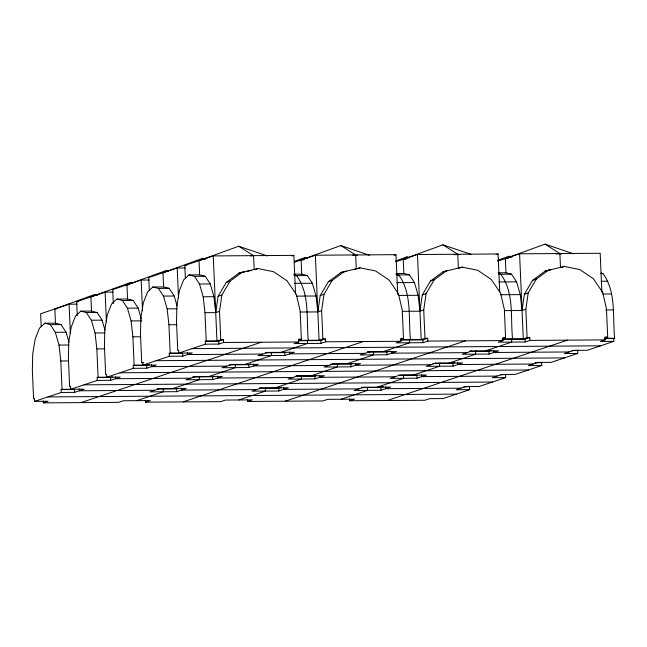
<?xml version="1.0" encoding="UTF-8"?>
<svg xmlns="http://www.w3.org/2000/svg" width="647" height="647" viewBox="0 0 647 647"><rect width="100%" height="100%" fill="white"/><g stroke="black" fill="none" stroke-linecap="round" stroke-linejoin="round"><path stroke-width="0.97" d="M218.088 296.318L215.726 312.606L204.978 312.679L203.19 296.771L199.502 284.017L194.48 276.342L188.9 274.926L183.594 279.989L179.381 290.754L176.898 305.578L176.526 322.214L177.763 350.553L178.709 350.237L178.839 353.076L205.39 344.18L218.832 344.083L223.571 342.498L298.809 341.98L298.688 339.149L301.373 339.125L300.135 310.786L296.358 294.539L287.017 280.798L273.535 271.675L257.975 268.545L238.897 273.155L226.224 282.464L218.088 296.318L221.881 295.048L230.017 281.194L242.69 271.886M205.39 344.18L205.269 341.341L206.215 341.026L216.963 340.953L220.764 339.683L219.519 311.336L221.881 295.048M400.63 339.384L403.477 338.43L402.24 310.083L398.463 293.835L389.122 280.102L375.648 270.98L360.08 267.842L341.001 272.46L328.328 281.76L320.192 295.614L317.839 311.911L300.248 312.032M298.558 340.395L319.076 340.249L322.869 338.979L321.632 310.641L323.985 294.345L332.121 280.491L344.794 271.19M502.743 338.68L505.59 337.734L504.353 309.387L500.576 293.14L491.235 279.407L477.753 270.276L462.184 267.146L443.114 271.756L430.441 281.065L422.305 294.919L419.943 311.207L402.353 311.328M400.663 339.691L421.181 339.554L424.974 338.284L423.736 309.937L426.098 293.649L434.234 279.795L446.907 270.486M604.848 337.985L607.695 337.03L606.457 308.692L602.681 292.436L593.339 278.703L579.866 269.581L564.297 266.451L545.219 271.061L532.546 280.369L524.41 294.215L522.056 310.511L504.466 310.633M502.768 338.996L523.294 338.858L527.087 337.58L525.849 309.242L528.203 292.945L536.339 279.092L549.012 269.791M68.97 342.255L66.075 332.234L61.053 324.559L55.472 323.144L44.724 323.225L39.418 328.28L35.205 339.044L32.722 353.869L32.35 370.505L33.587 398.851L34.534 398.528L34.663 401.366L48.096 401.269L43.349 402.863L43.268 400.97M105.016 330.18L102.121 320.16L97.099 312.485L91.51 311.078L80.762 311.15L75.464 316.205L71.251 326.97L68.768 341.794L68.396 358.43L69.633 386.777L70.58 386.453L70.701 389.292L97.26 380.396L110.694 380.307L120.18 377.128L106.747 377.217L106.626 374.387L105.671 374.702L104.434 346.355L104.814 329.727L107.289 314.895L111.502 304.139L116.808 299.076L127.556 299.003L133.145 300.418L138.159 308.085L141.321 319.02M177.1 306.039L174.205 296.011L169.19 288.344L163.602 286.928L152.854 287.001L147.548 292.064L143.335 302.828L140.852 317.653L140.48 334.281L141.717 362.627L143.674 362.619M55.472 323.144L54.849 308.975L94.535 294.531L97.39 295.493M132.481 283.103L130.581 282.456L90.895 296.9L91.51 311.078M127.556 299.003L126.941 284.834L166.627 270.381L168.527 271.028M205.528 259.277L202.673 258.307L162.979 272.759L163.602 286.928M267.268 255.929L238.711 246.24L199.025 260.684L199.648 274.854L205.228 276.269L210.251 283.936L213.939 296.698L215.726 312.606L219.519 311.336M294.385 261.396L304.777 257.611L307.632 258.582M321.632 310.641L317.839 311.911L316.043 296.002L312.355 283.24L307.341 275.573L301.753 274.158L301.13 259.989L340.823 245.537L369.372 255.233M395.543 261.04L406.882 256.908L408.791 257.555M423.736 309.937L419.943 311.207L418.148 295.299L414.468 282.545L409.446 274.87L403.857 273.455L403.243 259.285L442.928 244.841L471.477 254.53M497.656 260.337L508.995 256.212L511.85 257.183M525.849 309.242L522.056 310.511L520.261 294.603L516.573 281.841L511.559 274.174L505.97 272.759L505.347 258.59L545.033 244.137L573.59 253.834M77.139 304.155L69.075 304.211L40.624 313.738L41.19 326.67M77.276 315.59L76.669 301.672L105.121 292.137L113.185 292.08M149.231 280.005L141.167 280.062L112.707 289.597L113.322 303.516M185.268 267.939L177.213 267.987L148.753 277.523L149.32 290.454M185.365 278.38L184.799 265.448L213.251 255.921L293.867 255.371L295.558 294.15M291.967 256.002L293.867 255.371M255.128 269.5L257.975 268.545M226.224 282.464L230.017 281.194M294.498 262.213L315.364 255.217L395.972 254.667L397.711 294.45M394.08 255.306L395.972 254.667M357.233 268.796L360.08 267.842M328.328 281.76L332.121 280.491M395.657 261.825L417.469 254.522L498.085 253.972L499.735 291.765M320.192 295.614L323.985 294.345M61.222 392.47L61.093 389.631L62.039 389.316L84.142 389.203L74.656 392.373L61.222 392.47L34.663 401.366M97.26 380.396L97.139 377.565L98.085 377.241L108.833 377.169M133.306 368.321L133.185 365.49L134.131 365.167L156.226 365.054L146.74 368.232L133.306 368.321L106.747 377.217M141.717 362.627L142.663 362.312L142.793 365.143L169.352 356.246L182.786 356.157L192.272 352.979L170.177 353.1L169.223 353.416L169.352 356.246M144.879 365.094L146.772 364.463M97.139 377.565L110.572 377.468L112.473 376.837M133.185 365.49L146.618 365.393L149.465 364.447M205.269 341.341L218.702 341.252L223.45 339.659L223.571 342.498M496.184 254.603L498.085 253.972M459.346 268.101L462.184 267.146M430.441 281.065L434.234 279.795M497.761 261.129L519.581 253.818L600.19 253.268L601.88 292.056M80.972 402.604L261.194 342.239M422.305 294.919L426.098 293.649M298.526 340.079L301.373 339.125M159.372 388.685L149.894 391.864L176.76 391.678L186.247 388.499L157.31 388.661M231.464 364.536L221.978 367.714L248.852 367.528L258.331 364.358L231.351 364.504M267.51 352.469L258.024 355.64L284.89 355.462L294.377 352.283L265.44 352.445M298.809 341.98L294.07 343.573L320.936 343.387L325.676 341.794L400.914 341.284L400.792 338.446L403.477 338.43M164.152 388.621L163.206 388.936L163.327 391.767L136.768 400.663M200.198 376.546L199.244 376.861L199.373 379.7L172.814 388.596M236.236 364.471L235.29 364.787L235.411 367.625L208.852 376.522M272.282 352.397L271.336 352.72L271.457 355.551L244.898 364.447M280.944 352.372L307.503 343.476L307.382 340.645L308.328 340.33C306.136 318.89 310.172 294.086 296.593 275.646L293.795 274.935M192.531 376.91L212.685 376.772L214.578 376.133M229.531 364.827L248.723 364.698L250.624 364.059M298.744 340.702L320.815 340.548L325.554 338.963L325.676 341.794M145.381 400.275L145.462 402.159L150.201 400.574L123.334 400.76L118.587 402.345L43.349 402.863M212.806 379.603L222.293 376.425L195.418 376.611L185.932 379.789L212.806 379.603L212.685 376.772M561.45 267.397L564.297 266.451M532.546 280.369L536.339 279.092M183.077 401.9L363.299 341.543M524.41 294.215L528.203 292.945M261.485 387.982L251.998 391.16L278.873 390.982L288.352 387.804L259.423 387.965M333.569 363.84L324.09 367.019L350.957 366.833L360.444 363.654L332.485 363.816M369.615 351.766L360.128 354.944L387.003 354.758L396.49 351.58L367.553 351.75M400.914 341.284L396.174 342.87L423.041 342.684L427.788 341.098L503.026 340.581L502.897 337.75L505.59 337.734M266.257 387.917L265.31 388.232L265.432 391.071L238.872 399.967M302.303 375.842L301.356 376.166L301.478 378.996L274.918 387.893M338.349 363.776L337.394 364.091L337.524 366.922L310.964 375.818M374.387 351.701L373.44 352.017L373.562 354.855L347.01 363.751M383.048 351.677L409.608 342.781L409.486 339.942L410.433 339.626C408.249 318.195 412.285 293.382 398.698 274.943L395.907 274.239M277.005 387.844L278.906 387.213M259.552 388.273L278.744 388.143L281.591 387.189M295.598 376.206L314.79 376.069L316.69 375.438M330.682 364.14L350.836 364.002L352.728 363.363M367.682 352.057L386.874 351.928L389.72 350.973M400.849 340.007L422.92 339.853L427.667 338.268L427.788 341.098M247.486 399.571L247.566 401.463L252.314 399.87L225.439 400.056L220.7 401.65L145.462 402.159M314.911 378.907L324.398 375.729L297.531 375.915L288.044 379.093L314.911 378.907L314.79 376.069M285.19 401.205L465.403 340.84M363.59 387.286L354.103 390.464L380.978 390.278L390.464 387.1L361.527 387.27M435.682 363.137L426.195 366.315L453.062 366.137L462.548 362.959L435.568 363.104M471.72 351.07L462.241 354.249L489.108 354.063L498.594 350.884L469.657 351.046M503.026 340.581L498.279 342.174L525.154 341.988L529.893 340.403L605.131 339.885L605.01 337.047L607.695 337.03M368.369 387.221L367.415 387.537L367.545 390.376L340.985 399.264M404.407 375.147L403.461 375.462L403.582 378.301L377.031 387.197M440.453 363.072L439.507 363.388L439.628 366.226L413.069 375.123M476.499 350.998L475.553 351.321L475.674 354.152L449.115 363.048M485.161 350.973L511.72 342.077L511.591 339.246L512.545 338.931C510.354 317.499 514.389 292.687 500.81 274.247L498.942 273.778M379.118 387.149L381.01 386.51M487.248 350.925L489.14 350.294M361.657 387.577L380.857 387.448L383.695 386.494M432.786 363.436L452.94 363.299L454.841 362.668M469.795 351.361L488.986 351.224L491.833 350.278M501.999 339.311L525.032 339.157L529.772 337.564L529.893 340.403M349.59 398.875L349.679 400.76L354.419 399.175L327.552 399.361L322.804 400.946L247.566 401.463M417.024 378.204L426.51 375.034L399.636 375.211L390.149 378.39L417.024 378.204L416.894 375.373L398.665 375.495M387.294 400.509L567.516 340.144M537.786 362.441L528.3 365.62L541.741 365.531L541.612 362.692L542.566 362.377M605.131 339.885L600.392 341.47L613.825 341.381L613.704 338.551L614.65 338.227C612.458 316.795 616.502 291.983 602.915 273.544L601.055 273.074M463.77 386.874L470.474 386.518M500.77 374.799L506.52 374.451L500.657 374.492M571.899 350.658L578.604 350.302M469.528 386.841L469.649 389.672L443.09 398.568L429.657 398.657L424.917 400.25L349.679 400.76M505.574 374.767L505.695 377.597L479.136 386.494L465.703 386.591L456.216 389.761L469.649 389.672M541.741 365.531L515.182 374.419L501.74 374.516L492.262 377.694L505.695 377.597M577.658 350.617L577.779 353.456L551.22 362.352L536.703 362.417M613.825 341.381L587.266 350.278L573.832 350.367L564.346 353.545L577.779 353.456M238.897 273.155L244.623 271.902M246.539 271.489L251.311 270.438M341.001 272.46L346.735 271.206M354.378 269.532L356.287 269.12L355.664 254.942L340.823 245.537M443.114 271.756L445.977 271.133M545.219 271.061L550.953 269.807M250.583 255.921L253.559 255.646L254.182 269.815M301.13 259.989L304.106 259.714M352.696 255.217L357.597 255.274M126.941 284.834L128.923 284.648M403.243 259.285L406.219 259.01M453.806 254.611L459.71 254.578M505.347 258.59L508.324 258.315M555.919 253.915L561.814 253.875M54.849 308.975L56.831 308.789M184.799 265.448L186.813 265.44M188.9 274.926L199.648 274.854M293.932 274.215L301.753 274.158M396.045 273.511L403.857 273.455M498.15 272.816L505.97 272.759M194.48 276.342L205.228 276.269M294.636 275.654L307.341 275.573M396.74 274.959L409.446 274.87M498.853 274.255L511.559 274.174M600.958 273.56L602.915 273.544M199.502 284.017L210.251 283.936M294.765 283.362L312.355 283.24M396.878 282.658L414.468 282.545M498.983 281.963L516.573 281.841M601.095 281.267L607.929 281.219M152.854 287.001L158.442 288.416L169.19 288.344M158.442 288.416L163.456 296.083L174.205 296.011M203.19 296.771L213.939 296.698M296.504 296.132L316.043 296.002M398.609 295.436L418.148 295.299M500.713 294.733L520.261 294.603M602.826 294.037L611.617 293.981M116.808 299.076L122.396 300.491L133.145 300.418M76.669 301.672L78.683 301.656M122.396 300.491L127.41 308.158L138.159 308.085M163.456 296.083L167.144 308.845L176.914 308.781M80.762 311.15L86.35 312.558L97.099 312.485M605.592 309.937L613.413 309.889M86.35 312.558L91.373 320.233L102.121 320.16M127.41 308.158L131.098 320.92L141.847 320.847M44.724 323.225L50.304 324.632L61.053 324.559M167.144 308.845L168.94 324.754L176.752 324.697M50.304 324.632L55.327 332.307L66.075 332.234M91.373 320.233L95.052 332.995L104.83 332.922M131.098 320.92L132.894 336.828L140.706 336.772M220.764 339.683L223.45 339.659M322.869 338.979L325.554 338.963M424.974 338.284L427.667 338.268M527.087 337.58L529.772 337.564M604.88 338.3L614.65 338.227M605.066 338.607L613.704 338.551M55.327 332.307L59.014 345.061L68.784 344.997M95.052 332.995L96.848 348.903L104.668 348.846M192.11 348.628L600.545 345.83M169.223 353.416L182.664 353.327L182.786 356.157M265.577 352.752L284.769 352.623L284.89 355.462M262.763 354.055L187.525 354.572L187.444 352.68M364.876 353.359L289.638 353.869L289.557 351.984M466.98 352.655L391.742 353.173L391.661 351.281M569.085 351.96L493.855 352.469L493.766 350.585M59.014 345.061L60.802 360.969L68.622 360.921M156.073 360.694L564.499 357.904M534.899 362.741L541.612 362.692M226.725 366.129L151.487 366.639L151.398 364.754M328.83 365.426L253.592 365.943L253.511 364.051M430.934 364.73L355.696 365.248L355.615 363.355M533.047 364.026L457.809 364.544L457.728 362.66M120.027 372.769L528.462 369.979M194.335 376.586L210.946 376.473M296.439 375.883L313.051 375.77M398.552 375.187L415.156 375.074M190.679 378.204L115.441 378.713L115.36 376.829M292.784 377.5L217.546 378.018L217.465 376.125M394.896 376.805L319.658 377.314L319.569 375.43M497.001 376.101L421.763 376.619L421.682 374.726M83.981 384.844L492.416 382.045M61.093 389.631L74.526 389.543L74.656 392.373M157.447 388.976L176.639 388.847L176.76 391.678M154.633 390.27L79.395 390.788L79.314 388.896M256.738 389.575L181.508 390.092L181.419 388.2M358.85 388.871L283.612 389.389L283.532 387.496M460.955 388.176L385.717 388.693L385.636 386.801M47.943 396.918L456.37 394.12M545.033 244.137L559.881 253.543L560.504 267.721M508.995 256.212L510.645 257.255M442.928 244.841L457.777 254.247L458.391 268.416M406.882 256.908L408.532 257.959M304.777 257.611L306.427 258.654M238.711 246.24L253.559 255.646M202.673 258.307L204.323 259.358M166.627 270.381L168.277 271.425M130.581 282.456L132.231 283.499M94.535 294.531L96.185 295.574M525.032 339.157L525.154 341.988M519.581 253.818L523.294 338.858M488.986 351.224L489.108 354.063M452.94 363.299L453.062 366.137M422.92 339.853L423.041 342.684M417.469 254.522L421.181 339.554M386.874 351.928L387.003 354.758M380.857 387.448L380.978 390.278M350.836 364.002L350.957 366.833M320.815 340.548L320.936 343.387M315.364 255.217L319.076 340.249M278.744 388.143L278.873 390.982M248.723 364.698L248.852 367.528M218.702 341.252L218.832 344.083M213.251 255.921L216.963 340.953M204.978 312.679L206.215 341.026M177.213 267.987L178.515 297.83M168.94 324.754L170.177 353.1M146.618 365.393L146.74 368.232M141.167 280.062L142.51 310.892M132.894 336.828L134.131 365.167M110.572 377.468L110.694 380.307M105.121 292.137L106.423 321.971M96.848 348.903L98.085 377.241M69.075 304.211L70.337 333.051M60.802 360.969L62.039 389.316"/></g></svg>
